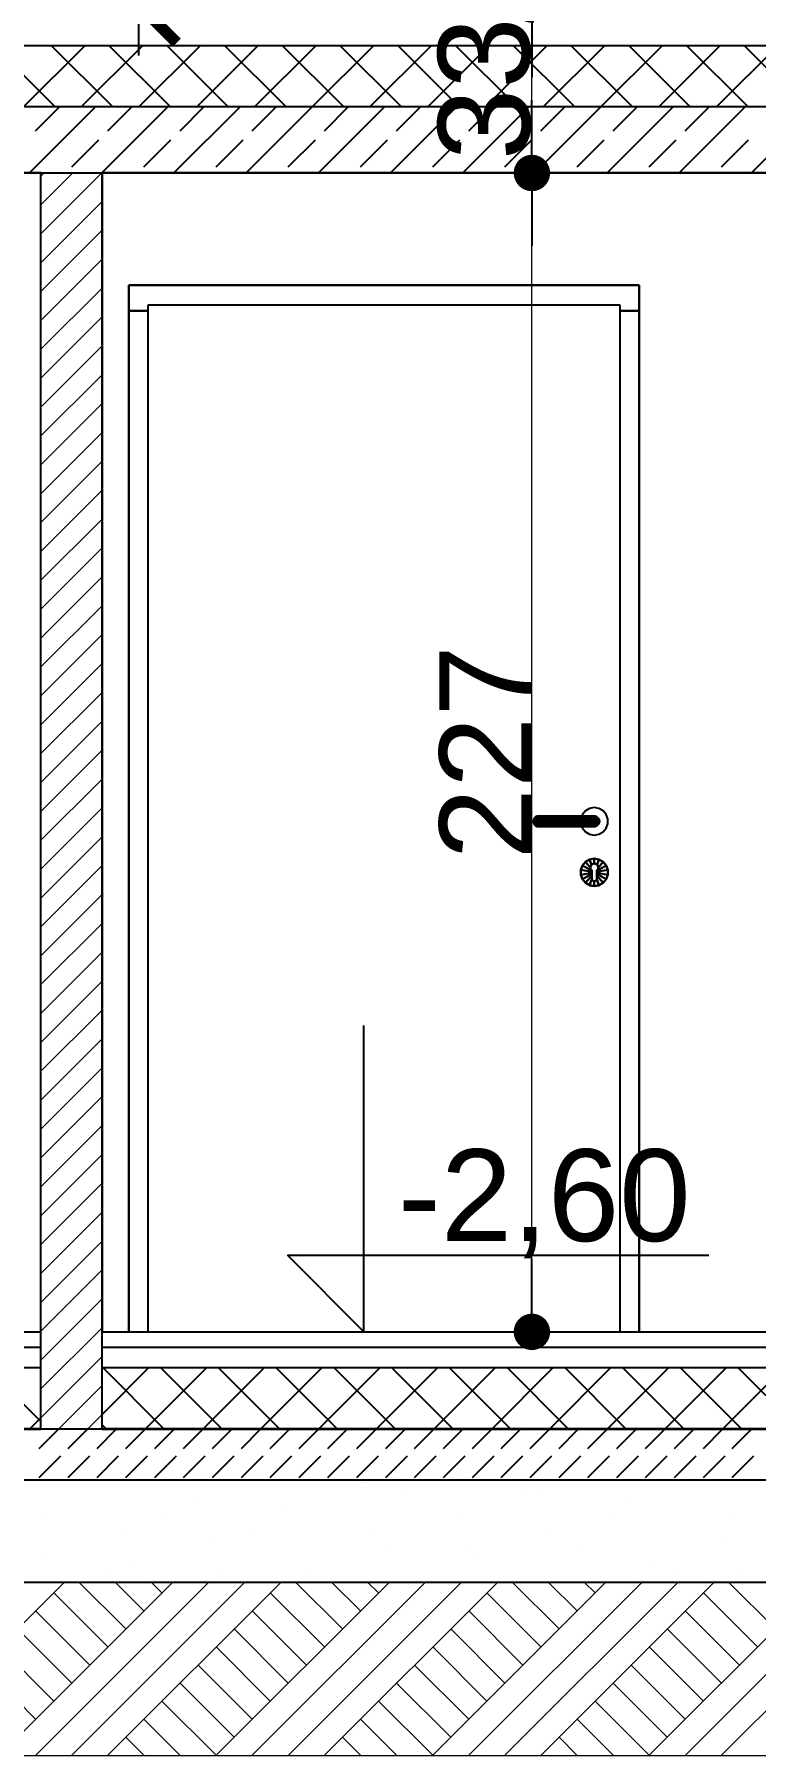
# Model space of a CAD drawing. Header units: millimetres. Extents: x 4647 to 73915, y -13612 to -8141.
# Drawn here: x 17512.3 to 17653.5, y -11416.6 to -11079.4 of the extents above; entities that cross this region are included whole.
import ezdxf

# ---------------------------------------------------------------- set-up
doc = ezdxf.new("R2010")
doc.units = ezdxf.units.MM
doc.layers.add('a_wymiary', color=250, linetype='Continuous', lineweight=9)
for name, color, linetype in [('Drzwi ArchiCAD', 7, 'Continuous'), ('Konstrukcja - Ściany zew', 7, 'Continuous'), ('Sytuacja - Teren', 7, 'Continuous'), ('WIDOK', 7, 'Continuous'), ('Wymiarowanie - Ogólne', 7, 'Continuous')]:
    doc.layers.add(name, color=color, linetype=linetype)
doc.styles.add('GENERATED_STYLE_3', font='arial.ttf')
doc.styles.add('GENERATED_STYLE_4', font='arial.ttf')
doc.styles.get("Standard").update_dxf_attribs({"font": 'arial.ttf'})
doc.dimstyles.new('1-100', dxfattribs={"dimtxt": 13, "dimasz": 15, "dimexe": 10, "dimexo": 20, "dimgap": 5, "dimtad": 1, "dimdec": 1, "dimrnd": 0.5, "dimtxsty": 'Standard', "dimblk": 'ARCHTICK', "dimcen": 0.09, "dimdle": 10, "dimadec": 0, "dimazin": 0, "dimtfac": 1, "dimtdec": 1, "dimtofl": 0, "dimtmove": 0, "dimatfit": 3, "dimfxl": 10, "dimfxlon": 1, "dimtolj": 1, "dimtzin": 0, "dimarcsym": 0})

# ---------------------------------------------------------------- blocks, each defined once
blk = doc.blocks.new('ARROWHEAD_11')
at = {"linetype": 'Continuous'}
blk.add_line((0, 0), (-1, 0), dxfattribs=at)
at = {"linetype": 'Continuous', "const_width": 0.25, "flags": 128}
blk.add_lwpolyline([(-0.125, 0, 1), (0.125, 0, 1)], format="xyb", close=True, dxfattribs=at)
blk = doc.blocks.new('_ArchTick')
at = {"color": 0, "linetype": 'ByBlock', "const_width": 0.15}
blk.add_lwpolyline([(-0.5, -0.5), (0.5, 0.5)], dxfattribs=at)
blk = doc.blocks.new('*D854')
at = {"layer": 'a_wymiary', "color": 0, "lineweight": -2, "transparency": 16777216}
for p, q in [((17532.66, -10833.57), (17532.66, -11083.57)), ((17538.55, -10843.57), (17522.66, -10843.57)), ((17552.66, -11073.57), (17522.66, -11073.57))]:
    blk.add_line(p, q, dxfattribs=at)
at = {"layer": 'DEFPOINTS', "color": 0, "transparency": 16777216}
for p in [(17558.55, -10843.57), (17532.66, -11073.57), (17609.91, -11073.57)]:
    blk.add_point(p, dxfattribs=at)
at = {"layer": 'a_wymiary', "color": 0, "lineweight": -2, "transparency": 16777216, "xscale": 15, "yscale": 15, "zscale": 15}
for p, rotation in [((17532.66, -10843.57), 90), ((17532.66, -11073.57), 270)]:
    blk.add_blockref('_ArchTick', p, dxfattribs=dict(at, rotation=rotation))
at = {"layer": 'a_wymiary', "color": 0, "transparency": 16777216, "insert": (17521.02, -10926.43), "char_height": 13, "attachment_point": 5, "rotation": 90}
blk.add_mtext('\\A1;230', dxfattribs=at)

msp = doc.modelspace()

# ---------------------------------------------------------------- linework, layer by layer
for p, q in [((17513.55, -11106.57), (17023.86, -11106.57)), ((17513.55, -11333.57), (17513.55, -11106.57)), ((17525.55, -11106.57), (17525.55, -11333.57)), ((17943.26, -11106.57), (17525.55, -11106.57)), ((17530.75, -11333.57), (17530.75, -11128.57)), ((17530.75, -11128.57), (17630.75, -11128.57)), ((17630.75, -11128.57), (17530.75, -11128.57)), ((17530.75, -11128.57), (17530.75, -11133.57)), ((17630.75, -11128.57), (17630.75, -11333.57)), ((17630.75, -11133.57), (17630.75, -11128.57)), ((17534.55, -11133.57), (17534.55, -11132.37)), ((17534.55, -11132.37), (17626.95, -11132.37)), ((17626.95, -11132.37), (17626.95, -11133.57)), ((17534.55, -11133.57), (17530.75, -11133.57)), ((17530.75, -11133.57), (17530.75, -11333.57)), ((17530.75, -11133.57), (17534.55, -11133.57)), ((17534.55, -11333.57), (17534.55, -11133.57)), ((17626.95, -11133.57), (17626.95, -11333.57)), ((17630.75, -11133.57), (17626.95, -11133.57)), ((17626.95, -11133.57), (17630.75, -11133.57)), ((17630.75, -11333.57), (17630.75, -11133.57)), ((17610.01, -11233.23), (17609.95, -11233.57)), ((17610.18, -11232.93), (17610.01, -11233.23)), ((17610.31, -11233.23), (17610.01, -11233.23)), ((17610.01, -11233.23), (17610.31, -11233.23)), ((17610.45, -11232.7), (17610.18, -11232.93)), ((17610.18, -11232.93), (17610.46, -11232.93)), ((17610.46, -11232.93), (17610.18, -11232.93)), ((17610.25, -11233.57), (17610.31, -11233.23)), ((17610.31, -11233.23), (17610.25, -11233.57)), ((17610.46, -11232.93), (17610.31, -11233.23)), ((17610.31, -11233.23), (17610.46, -11232.93)), ((17610.31, -11233.23), (17611.21, -11233.23)), ((17611.21, -11233.23), (17610.31, -11233.23)), ((17610.78, -11232.58), (17610.45, -11232.7)), ((17610.7, -11232.7), (17610.45, -11232.7)), ((17610.45, -11232.7), (17610.7, -11232.7)), ((17610.7, -11232.7), (17610.46, -11232.93)), ((17610.46, -11232.93), (17610.7, -11232.7)), ((17610.46, -11232.93), (17611.3, -11232.93)), ((17611.3, -11232.93), (17610.46, -11232.93)), ((17611, -11232.58), (17610.7, -11232.7)), ((17610.7, -11232.7), (17611, -11232.58)), ((17610.7, -11232.7), (17611.44, -11232.7)), ((17611.44, -11232.7), (17610.7, -11232.7)), ((17611, -11232.58), (17610.78, -11232.58)), ((17611.61, -11232.58), (17611, -11232.58)), ((17611.21, -11233.23), (17611.18, -11233.57)), ((17611.18, -11233.57), (17611.21, -11233.23)), ((17611.21, -11233.23), (17611.3, -11232.93)), ((17611.3, -11232.93), (17611.21, -11233.23)), ((17611.21, -11233.23), (17612.33, -11233.23)), ((17612.33, -11233.23), (17611.21, -11233.23)), ((17611.3, -11232.93), (17611.44, -11232.7)), ((17611.44, -11232.7), (17611.3, -11232.93)), ((17611.3, -11232.93), (17612.35, -11232.93)), ((17612.35, -11232.93), (17611.3, -11232.93)), ((17611.61, -11232.58), (17611.44, -11232.7)), ((17611.44, -11232.7), (17611.61, -11232.58)), ((17611.44, -11232.7), (17612.38, -11232.7)), ((17612.38, -11232.7), (17611.44, -11232.7)), ((17612.43, -11232.58), (17611.61, -11232.58)), ((17612.33, -11233.23), (17612.32, -11233.57)), ((17612.32, -11233.57), (17612.33, -11233.23)), ((17612.35, -11232.93), (17612.33, -11233.23)), ((17612.33, -11233.23), (17612.35, -11232.93)), ((17612.33, -11233.23), (17620.57, -11233.23)), ((17620.57, -11233.23), (17612.33, -11233.23)), ((17612.38, -11232.7), (17612.35, -11232.93)), ((17612.35, -11232.93), (17612.38, -11232.7)), ((17612.35, -11232.93), (17620.55, -11232.93)), ((17620.55, -11232.93), (17612.35, -11232.93)), ((17612.38, -11232.7), (17612.43, -11232.58)), ((17612.43, -11232.58), (17612.38, -11232.7)), ((17620.52, -11232.7), (17612.38, -11232.7)), ((17612.38, -11232.7), (17620.52, -11232.7)), ((17620.47, -11232.58), (17612.43, -11232.58)), ((17619.61, -11232.22), (17619.48, -11232.58)), ((17619.48, -11232.58), (17622.12, -11232.58)), ((17620.21, -11231.5), (17619.61, -11232.22)), ((17621.03, -11231.03), (17620.21, -11231.5)), ((17621.29, -11232.58), (17620.47, -11232.58)), ((17620.47, -11232.58), (17620.52, -11232.7)), ((17620.52, -11232.7), (17620.47, -11232.58)), ((17620.52, -11232.7), (17621.46, -11232.7)), ((17621.46, -11232.7), (17620.52, -11232.7)), ((17620.52, -11232.7), (17620.55, -11232.93)), ((17620.55, -11232.93), (17620.52, -11232.7)), ((17620.55, -11232.93), (17621.6, -11232.93)), ((17620.57, -11233.23), (17620.55, -11232.93)), ((17621.6, -11232.93), (17620.55, -11232.93)), ((17620.55, -11232.93), (17620.57, -11233.23)), ((17621.69, -11233.23), (17620.57, -11233.23)), ((17620.57, -11233.23), (17620.58, -11233.57)), ((17620.57, -11233.23), (17621.69, -11233.23)), ((17620.58, -11233.57), (17620.57, -11233.23)), ((17621.95, -11230.87), (17621.03, -11231.03)), ((17621.9, -11232.58), (17621.29, -11232.58)), ((17621.29, -11232.58), (17621.46, -11232.7)), ((17621.46, -11232.7), (17621.29, -11232.58)), ((17621.46, -11232.7), (17622.2, -11232.7)), ((17622.2, -11232.7), (17621.46, -11232.7)), ((17621.46, -11232.7), (17621.6, -11232.93)), ((17621.6, -11232.93), (17621.46, -11232.7)), ((17621.6, -11232.93), (17622.44, -11232.93)), ((17622.44, -11232.93), (17621.6, -11232.93)), ((17621.6, -11232.93), (17621.69, -11233.23)), ((17621.69, -11233.23), (17621.6, -11232.93)), ((17621.72, -11233.57), (17621.69, -11233.23)), ((17621.69, -11233.23), (17622.59, -11233.23)), ((17622.59, -11233.23), (17621.69, -11233.23)), ((17621.69, -11233.23), (17621.72, -11233.57)), ((17622.2, -11232.7), (17621.9, -11232.58)), ((17622.12, -11232.58), (17621.9, -11232.58)), ((17621.9, -11232.58), (17622.2, -11232.7)), ((17622.87, -11231.03), (17621.95, -11230.87)), ((17622.12, -11232.58), (17622.45, -11232.7)), ((17622.45, -11232.7), (17622.12, -11232.58)), ((17622.45, -11232.7), (17622.2, -11232.7)), ((17622.2, -11232.7), (17622.44, -11232.93)), ((17622.44, -11232.93), (17622.2, -11232.7)), ((17622.2, -11232.7), (17622.45, -11232.7)), ((17622.44, -11232.93), (17622.72, -11232.93)), ((17622.72, -11232.93), (17622.44, -11232.93)), ((17622.44, -11232.93), (17622.59, -11233.23)), ((17622.59, -11233.23), (17622.44, -11232.93)), ((17622.45, -11232.7), (17622.72, -11232.93)), ((17622.72, -11232.93), (17622.45, -11232.7)), ((17622.59, -11233.23), (17622.89, -11233.23)), ((17622.89, -11233.23), (17622.59, -11233.23)), ((17622.59, -11233.23), (17622.65, -11233.57)), ((17622.65, -11233.57), (17622.59, -11233.23)), ((17622.72, -11232.93), (17622.89, -11233.23)), ((17622.89, -11233.23), (17622.72, -11232.93)), ((17623.69, -11231.5), (17622.87, -11231.03)), ((17622.89, -11233.23), (17622.95, -11233.57)), ((17622.95, -11233.57), (17622.89, -11233.23)), ((17624.29, -11232.22), (17623.69, -11231.5)), ((17624.61, -11233.1), (17624.29, -11232.22)), ((17624.61, -11234.04), (17624.61, -11233.1)), ((17610.25, -11233.57), (17609.95, -11233.57)), ((17609.95, -11233.57), (17610.01, -11233.91)), ((17609.95, -11233.57), (17610.25, -11233.57)), ((17610.01, -11233.91), (17610.31, -11233.91)), ((17610.31, -11233.91), (17610.01, -11233.91)), ((17610.01, -11233.91), (17610.18, -11234.21)), ((17610.46, -11234.21), (17610.18, -11234.21)), ((17610.18, -11234.21), (17610.45, -11234.43)), ((17610.18, -11234.21), (17610.46, -11234.21)), ((17610.31, -11233.91), (17610.25, -11233.57)), ((17611.18, -11233.57), (17610.25, -11233.57)), ((17610.25, -11233.57), (17610.31, -11233.91)), ((17610.25, -11233.57), (17611.18, -11233.57)), ((17610.31, -11233.91), (17611.21, -11233.91)), ((17611.21, -11233.91), (17610.31, -11233.91)), ((17610.31, -11233.91), (17610.46, -11234.21)), ((17610.46, -11234.21), (17610.31, -11233.91)), ((17610.45, -11234.43), (17610.7, -11234.43)), ((17610.7, -11234.43), (17610.45, -11234.43)), ((17610.45, -11234.43), (17610.78, -11234.55)), ((17611.3, -11234.21), (17610.46, -11234.21)), ((17610.46, -11234.21), (17610.7, -11234.43)), ((17610.7, -11234.43), (17610.46, -11234.21)), ((17610.46, -11234.21), (17611.3, -11234.21)), ((17610.7, -11234.43), (17611.44, -11234.43)), ((17611.44, -11234.43), (17610.7, -11234.43)), ((17610.7, -11234.43), (17611, -11234.55)), ((17611, -11234.55), (17610.7, -11234.43)), ((17610.78, -11234.55), (17611, -11234.55)), ((17611, -11234.55), (17611.61, -11234.55)), ((17612.32, -11233.57), (17611.18, -11233.57)), ((17611.18, -11233.57), (17611.21, -11233.91)), ((17611.18, -11233.57), (17612.32, -11233.57)), ((17611.21, -11233.91), (17611.18, -11233.57)), ((17611.21, -11233.91), (17612.33, -11233.91)), ((17612.33, -11233.91), (17611.21, -11233.91)), ((17611.21, -11233.91), (17611.3, -11234.21)), ((17611.3, -11234.21), (17611.21, -11233.91)), ((17611.44, -11234.43), (17611.3, -11234.21)), ((17611.3, -11234.21), (17612.35, -11234.21)), ((17612.35, -11234.21), (17611.3, -11234.21)), ((17611.3, -11234.21), (17611.44, -11234.43)), ((17612.38, -11234.43), (17611.44, -11234.43)), ((17611.44, -11234.43), (17611.61, -11234.55)), ((17611.61, -11234.55), (17611.44, -11234.43)), ((17611.44, -11234.43), (17612.38, -11234.43)), ((17611.61, -11234.55), (17612.43, -11234.55)), ((17620.58, -11233.57), (17612.32, -11233.57)), ((17612.32, -11233.57), (17612.33, -11233.91)), ((17612.32, -11233.57), (17620.58, -11233.57)), ((17612.33, -11233.91), (17612.32, -11233.57)), ((17620.57, -11233.91), (17612.33, -11233.91)), ((17612.33, -11233.91), (17612.35, -11234.21)), ((17612.33, -11233.91), (17620.57, -11233.91)), ((17612.35, -11234.21), (17612.33, -11233.91)), ((17612.35, -11234.21), (17620.55, -11234.21)), ((17620.55, -11234.21), (17612.35, -11234.21)), ((17612.35, -11234.21), (17612.38, -11234.43)), ((17612.38, -11234.43), (17612.35, -11234.21)), ((17612.38, -11234.43), (17620.52, -11234.43)), ((17620.52, -11234.43), (17612.38, -11234.43)), ((17612.38, -11234.43), (17612.43, -11234.55)), ((17612.43, -11234.55), (17612.38, -11234.43)), ((17612.43, -11234.55), (17620.47, -11234.55)), ((17622.12, -11234.55), (17619.48, -11234.55)), ((17619.48, -11234.55), (17619.61, -11234.92)), ((17619.61, -11234.92), (17620.21, -11235.64)), ((17620.21, -11235.64), (17621.03, -11236.11)), ((17620.52, -11234.43), (17620.47, -11234.55)), ((17620.47, -11234.55), (17620.52, -11234.43)), ((17620.47, -11234.55), (17621.29, -11234.55)), ((17620.55, -11234.21), (17620.52, -11234.43)), ((17620.52, -11234.43), (17620.55, -11234.21)), ((17620.52, -11234.43), (17621.46, -11234.43)), ((17621.46, -11234.43), (17620.52, -11234.43)), ((17620.57, -11233.91), (17620.55, -11234.21)), ((17620.55, -11234.21), (17620.57, -11233.91)), ((17620.55, -11234.21), (17621.6, -11234.21)), ((17621.6, -11234.21), (17620.55, -11234.21)), ((17620.58, -11233.57), (17620.57, -11233.91)), ((17620.57, -11233.91), (17620.58, -11233.57)), ((17620.57, -11233.91), (17621.69, -11233.91)), ((17621.69, -11233.91), (17620.57, -11233.91)), ((17621.72, -11233.57), (17620.58, -11233.57)), ((17620.58, -11233.57), (17621.72, -11233.57)), ((17621.03, -11236.11), (17621.95, -11236.27)), ((17621.46, -11234.43), (17621.29, -11234.55)), ((17621.29, -11234.55), (17621.46, -11234.43)), ((17621.29, -11234.55), (17621.9, -11234.55)), ((17621.6, -11234.21), (17621.46, -11234.43)), ((17621.46, -11234.43), (17621.6, -11234.21)), ((17621.46, -11234.43), (17622.2, -11234.43)), ((17622.2, -11234.43), (17621.46, -11234.43)), ((17621.69, -11233.91), (17621.6, -11234.21)), ((17621.6, -11234.21), (17621.69, -11233.91)), ((17621.6, -11234.21), (17622.44, -11234.21)), ((17622.44, -11234.21), (17621.6, -11234.21)), ((17621.72, -11233.57), (17621.69, -11233.91)), ((17621.69, -11233.91), (17621.72, -11233.57)), ((17621.69, -11233.91), (17622.59, -11233.91)), ((17622.59, -11233.91), (17621.69, -11233.91)), ((17622.65, -11233.57), (17621.72, -11233.57)), ((17621.72, -11233.57), (17622.65, -11233.57)), ((17622.2, -11234.43), (17621.9, -11234.55)), ((17621.9, -11234.55), (17622.2, -11234.43)), ((17621.9, -11234.55), (17622.12, -11234.55)), ((17621.95, -11236.27), (17622.87, -11236.11)), ((17622.45, -11234.43), (17622.12, -11234.55)), ((17622.12, -11234.55), (17622.45, -11234.43)), ((17622.44, -11234.21), (17622.2, -11234.43)), ((17622.2, -11234.43), (17622.44, -11234.21)), ((17622.2, -11234.43), (17622.45, -11234.43)), ((17622.45, -11234.43), (17622.2, -11234.43)), ((17622.59, -11233.91), (17622.44, -11234.21)), ((17622.44, -11234.21), (17622.59, -11233.91)), ((17622.44, -11234.21), (17622.72, -11234.21)), ((17622.72, -11234.21), (17622.44, -11234.21)), ((17622.72, -11234.21), (17622.45, -11234.43)), ((17622.45, -11234.43), (17622.72, -11234.21)), ((17622.59, -11233.91), (17622.65, -11233.57)), ((17622.65, -11233.57), (17622.59, -11233.91)), ((17622.89, -11233.91), (17622.59, -11233.91)), ((17622.59, -11233.91), (17622.89, -11233.91)), ((17622.95, -11233.57), (17622.65, -11233.57)), ((17622.65, -11233.57), (17622.95, -11233.57)), ((17622.89, -11233.91), (17622.72, -11234.21)), ((17622.72, -11234.21), (17622.89, -11233.91)), ((17622.87, -11236.11), (17623.69, -11235.64)), ((17622.95, -11233.57), (17622.89, -11233.91)), ((17622.89, -11233.91), (17622.95, -11233.57)), ((17623.69, -11235.64), (17624.29, -11234.92)), ((17624.29, -11234.92), (17624.61, -11234.04)), ((17619.61, -11242.22), (17619.29, -11243.1)), ((17619.29, -11243.1), (17619.3, -11243.1)), ((17619.3, -11243.1), (17619.29, -11243.1)), ((17619.29, -11243.1), (17619.29, -11244.04)), ((17619.62, -11242.22), (17619.3, -11243.1)), ((17619.3, -11243.1), (17619.62, -11242.22)), ((17619.3, -11243.1), (17621.45, -11243.48)), ((17621.45, -11243.48), (17619.3, -11243.1)), ((17619.3, -11243.1), (17619.3, -11244.04)), ((17619.3, -11244.04), (17619.3, -11243.1)), ((17619.3, -11244.04), (17621.45, -11243.66)), ((17621.45, -11243.66), (17619.3, -11244.04)), ((17620.21, -11241.5), (17619.61, -11242.22)), ((17619.61, -11242.22), (17619.62, -11242.22)), ((17619.62, -11242.22), (17619.61, -11242.22)), ((17620.22, -11241.51), (17619.62, -11242.22)), ((17619.62, -11242.22), (17620.22, -11241.51)), ((17619.62, -11242.22), (17621.45, -11243.28)), ((17621.45, -11243.28), (17619.62, -11242.22)), ((17621.03, -11241.03), (17620.21, -11241.5)), ((17620.21, -11241.5), (17620.22, -11241.51)), ((17620.22, -11241.51), (17620.21, -11241.5)), ((17621.03, -11241.04), (17620.22, -11241.51)), ((17620.22, -11241.51), (17621.03, -11241.04)), ((17620.22, -11241.51), (17621.21, -11242.69)), ((17621.21, -11242.69), (17620.22, -11241.51)), ((17621.95, -11240.87), (17621.03, -11241.03)), ((17621.95, -11240.88), (17621.03, -11241.04)), ((17621.03, -11241.04), (17621.95, -11240.88)), ((17621.03, -11241.04), (17621.03, -11241.03)), ((17621.03, -11241.03), (17621.03, -11241.04)), ((17621.41, -11242.08), (17621.03, -11241.04)), ((17621.03, -11241.04), (17621.41, -11242.08)), ((17621.21, -11242.68), (17621.22, -11242.43)), ((17621.22, -11242.43), (17621.21, -11242.68)), ((17621.21, -11242.69), (17621.21, -11242.68)), ((17621.21, -11242.68), (17621.29, -11242.93)), ((17621.29, -11242.93), (17621.21, -11242.69)), ((17621.22, -11242.43), (17621.31, -11242.19)), ((17621.31, -11242.19), (17621.22, -11242.43)), ((17621.45, -11243.13), (17621.29, -11242.93)), ((17621.29, -11242.93), (17621.45, -11243.13)), ((17621.48, -11242), (17621.31, -11242.19)), ((17621.31, -11242.19), (17621.41, -11242.08)), ((17621.41, -11242.08), (17621.48, -11242)), ((17621.45, -11243.28), (17621.45, -11243.13)), ((17621.45, -11243.13), (17621.45, -11244.82)), ((17621.45, -11243.48), (17621.45, -11243.28)), ((17621.45, -11243.66), (17621.45, -11243.48)), ((17621.45, -11243.86), (17621.45, -11243.66)), ((17621.48, -11242), (17621.7, -11241.87)), ((17621.7, -11241.87), (17621.48, -11242)), ((17621.7, -11241.87), (17621.95, -11241.83)), ((17621.95, -11241.83), (17621.7, -11241.87)), ((17621.95, -11240.88), (17621.95, -11240.87)), ((17621.95, -11240.87), (17621.95, -11240.88)), ((17622.87, -11241.03), (17621.95, -11240.87)), ((17621.95, -11241.83), (17621.95, -11240.88)), ((17622.87, -11241.04), (17621.95, -11240.88)), ((17621.95, -11240.88), (17621.95, -11241.83)), ((17621.95, -11240.88), (17622.87, -11241.04)), ((17621.95, -11241.83), (17622.2, -11241.87)), ((17622.2, -11241.87), (17621.95, -11241.83)), ((17622.2, -11241.87), (17622.42, -11242)), ((17622.42, -11242), (17622.2, -11241.87)), ((17622.42, -11242), (17622.49, -11242.08)), ((17622.49, -11242.08), (17622.42, -11242)), ((17622.45, -11243.28), (17624.28, -11242.22)), ((17624.28, -11242.22), (17622.45, -11243.28)), ((17622.61, -11242.93), (17622.45, -11243.13)), ((17622.45, -11243.13), (17622.61, -11242.93)), ((17624.6, -11243.1), (17622.45, -11243.48)), ((17622.45, -11243.48), (17624.6, -11243.1)), ((17622.45, -11243.13), (17622.45, -11243.28)), ((17622.45, -11244.82), (17622.45, -11243.13)), ((17622.45, -11243.28), (17622.45, -11243.48)), ((17622.45, -11243.48), (17622.45, -11243.66)), ((17624.6, -11244.04), (17622.45, -11243.66)), ((17622.45, -11243.66), (17622.45, -11243.86)), ((17622.45, -11243.66), (17624.6, -11244.04)), ((17622.49, -11242.08), (17622.87, -11241.04)), ((17622.87, -11241.04), (17622.49, -11242.08)), ((17622.49, -11242.08), (17622.59, -11242.19)), ((17622.59, -11242.19), (17622.49, -11242.08)), ((17622.59, -11242.19), (17622.68, -11242.43)), ((17622.68, -11242.43), (17622.59, -11242.19)), ((17622.69, -11242.69), (17622.61, -11242.93)), ((17622.61, -11242.93), (17622.69, -11242.69)), ((17622.68, -11242.43), (17622.69, -11242.68)), ((17622.69, -11242.68), (17622.68, -11242.43)), ((17622.69, -11242.69), (17623.68, -11241.51)), ((17623.68, -11241.51), (17622.69, -11242.69)), ((17622.69, -11242.68), (17622.69, -11242.69)), ((17622.69, -11242.69), (17622.69, -11242.68)), ((17622.87, -11241.04), (17622.87, -11241.03)), ((17622.87, -11241.03), (17622.87, -11241.04)), ((17623.69, -11241.5), (17622.87, -11241.03)), ((17623.68, -11241.51), (17622.87, -11241.04)), ((17622.87, -11241.04), (17623.68, -11241.51)), ((17623.68, -11241.51), (17623.69, -11241.5)), ((17623.69, -11241.5), (17623.68, -11241.51)), ((17624.28, -11242.22), (17623.68, -11241.51)), ((17623.68, -11241.51), (17624.28, -11242.22)), ((17624.29, -11242.22), (17623.69, -11241.5)), ((17624.6, -11243.1), (17624.28, -11242.22)), ((17624.28, -11242.22), (17624.29, -11242.22)), ((17624.29, -11242.22), (17624.28, -11242.22)), ((17624.28, -11242.22), (17624.6, -11243.1)), ((17624.61, -11243.1), (17624.29, -11242.22)), ((17624.6, -11244.04), (17624.6, -11243.1)), ((17624.61, -11243.1), (17624.6, -11243.1)), ((17624.6, -11243.1), (17624.6, -11244.04)), ((17624.6, -11243.1), (17624.61, -11243.1)), ((17624.61, -11244.04), (17624.61, -11243.1)), ((17619.29, -11244.04), (17619.3, -11244.04)), ((17619.3, -11244.04), (17619.29, -11244.04)), ((17619.29, -11244.04), (17619.61, -11244.92)), ((17619.3, -11244.04), (17619.62, -11244.91)), ((17619.62, -11244.91), (17619.3, -11244.04)), ((17619.61, -11244.92), (17619.62, -11244.91)), ((17619.62, -11244.91), (17619.61, -11244.92)), ((17619.61, -11244.92), (17620.21, -11245.64)), ((17619.62, -11244.91), (17621.45, -11243.86)), ((17621.45, -11243.86), (17619.62, -11244.91)), ((17619.62, -11244.91), (17620.22, -11245.63)), ((17620.22, -11245.63), (17619.62, -11244.91)), ((17620.21, -11245.64), (17620.22, -11245.63)), ((17620.22, -11245.63), (17620.21, -11245.64)), ((17620.21, -11245.64), (17621.03, -11246.11)), ((17620.22, -11245.63), (17621.45, -11244.16)), ((17621.45, -11244.16), (17620.22, -11245.63)), ((17620.22, -11245.63), (17621.03, -11246.1)), ((17621.03, -11246.1), (17620.22, -11245.63)), ((17621.03, -11246.1), (17621.46, -11244.9)), ((17621.46, -11244.9), (17621.03, -11246.1)), ((17621.03, -11246.11), (17621.03, -11246.1)), ((17621.03, -11246.1), (17621.95, -11246.26)), ((17621.95, -11246.26), (17621.03, -11246.1)), ((17621.03, -11246.1), (17621.03, -11246.11)), ((17621.03, -11246.11), (17621.95, -11246.27)), ((17621.45, -11244.16), (17621.45, -11243.86)), ((17621.45, -11244.82), (17621.45, -11244.16)), ((17621.46, -11244.9), (17621.45, -11244.82)), ((17621.45, -11244.82), (17621.48, -11244.99)), ((17621.48, -11244.99), (17621.46, -11244.9)), ((17621.57, -11245.14), (17621.48, -11244.99)), ((17621.48, -11244.99), (17621.57, -11245.14)), ((17621.7, -11245.25), (17621.57, -11245.14)), ((17621.57, -11245.14), (17621.7, -11245.25)), ((17621.86, -11245.31), (17621.7, -11245.25)), ((17621.7, -11245.25), (17621.86, -11245.31)), ((17621.95, -11245.31), (17621.86, -11245.31)), ((17621.86, -11245.31), (17622.04, -11245.31)), ((17621.95, -11246.26), (17621.95, -11245.31)), ((17622.04, -11245.31), (17621.95, -11245.31)), ((17621.95, -11245.31), (17621.95, -11246.26)), ((17621.95, -11246.26), (17622.87, -11246.1)), ((17622.87, -11246.1), (17621.95, -11246.26)), ((17621.95, -11246.27), (17622.87, -11246.11)), ((17621.95, -11246.27), (17621.95, -11246.26)), ((17621.95, -11246.26), (17621.95, -11246.27)), ((17622.2, -11245.25), (17622.04, -11245.31)), ((17622.04, -11245.31), (17622.2, -11245.25)), ((17622.33, -11245.14), (17622.2, -11245.25)), ((17622.2, -11245.25), (17622.33, -11245.14)), ((17622.42, -11244.99), (17622.33, -11245.14)), ((17622.33, -11245.14), (17622.42, -11244.99)), ((17622.42, -11244.99), (17622.45, -11244.82)), ((17622.44, -11244.9), (17622.42, -11244.99)), ((17622.45, -11244.82), (17622.44, -11244.9)), ((17622.87, -11246.1), (17622.44, -11244.9)), ((17622.44, -11244.9), (17622.87, -11246.1)), ((17624.28, -11244.91), (17622.45, -11243.86)), ((17622.45, -11243.86), (17622.45, -11244.16)), ((17622.45, -11243.86), (17624.28, -11244.91)), ((17622.45, -11244.16), (17622.45, -11244.82)), ((17623.68, -11245.63), (17622.45, -11244.16)), ((17622.45, -11244.16), (17623.68, -11245.63)), ((17622.87, -11246.1), (17623.68, -11245.63)), ((17623.68, -11245.63), (17622.87, -11246.1)), ((17622.87, -11246.11), (17623.69, -11245.64)), ((17622.87, -11246.11), (17622.87, -11246.1)), ((17622.87, -11246.1), (17622.87, -11246.11)), ((17623.68, -11245.63), (17624.28, -11244.91)), ((17624.28, -11244.91), (17623.68, -11245.63)), ((17623.69, -11245.64), (17623.68, -11245.63)), ((17623.68, -11245.63), (17623.69, -11245.64)), ((17623.69, -11245.64), (17624.29, -11244.92)), ((17624.28, -11244.91), (17624.6, -11244.04)), ((17624.6, -11244.04), (17624.28, -11244.91)), ((17624.29, -11244.92), (17624.28, -11244.91)), ((17624.28, -11244.91), (17624.29, -11244.92)), ((17624.29, -11244.92), (17624.61, -11244.04)), ((17624.61, -11244.04), (17624.6, -11244.04)), ((17624.6, -11244.04), (17624.61, -11244.04)), ((17508.55, -11333.57), (17513.55, -11333.57)), ((17525.55, -11333.57), (17530.75, -11333.57)), ((17530.75, -11333.57), (17534.55, -11333.57)), ((17626.95, -11333.57), (17630.75, -11333.57)), ((17630.75, -11333.57), (17943.56, -11333.57))]:
    msp.add_line(p, q)
at = {"layer": 'Drzwi ArchiCAD', "color": 9, "lineweight": 13}
for p, q in [((17626.95, -11132.37), (17534.55, -11132.37)), ((17534.55, -11132.37), (17534.55, -11333.57)), ((17626.95, -11333.57), (17626.95, -11132.37)), ((17534.55, -11133.57), (17534.55, -11333.57)), ((17626.95, -11333.57), (17626.95, -11133.57)), ((17610.01, -11233.23), (17609.95, -11233.57)), ((17610.18, -11232.93), (17610.01, -11233.23)), ((17610.45, -11232.7), (17610.18, -11232.93)), ((17610.31, -11233.23), (17610.25, -11233.57)), ((17610.46, -11232.93), (17610.31, -11233.23)), ((17610.78, -11232.58), (17610.45, -11232.7)), ((17610.7, -11232.7), (17610.46, -11232.93)), ((17611, -11232.58), (17610.78, -11232.58)), ((17611.61, -11232.58), (17611, -11232.58)), ((17611.21, -11233.23), (17611.18, -11233.57)), ((17611.3, -11232.93), (17611.21, -11233.23)), ((17611.44, -11232.7), (17611.3, -11232.93)), ((17612.43, -11232.58), (17611.61, -11232.58)), ((17620.47, -11232.58), (17612.43, -11232.58)), ((17619.48, -11232.58), (17619.61, -11232.22)), ((17619.61, -11232.22), (17620.21, -11231.5)), ((17620.21, -11231.5), (17621.03, -11231.03)), ((17621.29, -11232.58), (17620.47, -11232.58)), ((17621.03, -11231.03), (17621.95, -11230.87)), ((17621.9, -11232.58), (17621.29, -11232.58)), ((17621.46, -11232.7), (17621.6, -11232.93)), ((17621.6, -11232.93), (17621.69, -11233.23)), ((17621.69, -11233.23), (17621.72, -11233.57)), ((17622.12, -11232.58), (17621.9, -11232.58)), ((17621.95, -11230.87), (17622.87, -11231.03)), ((17622.12, -11232.58), (17622.45, -11232.7)), ((17622.2, -11232.7), (17622.44, -11232.93)), ((17622.44, -11232.93), (17622.59, -11233.23)), ((17622.45, -11232.7), (17622.72, -11232.93)), ((17622.59, -11233.23), (17622.65, -11233.57)), ((17622.72, -11232.93), (17622.89, -11233.23)), ((17622.87, -11231.03), (17623.69, -11231.5)), ((17622.89, -11233.23), (17622.95, -11233.57)), ((17623.69, -11231.5), (17624.29, -11232.22)), ((17624.29, -11232.22), (17624.61, -11233.1)), ((17624.61, -11233.1), (17624.61, -11234.04)), ((17609.95, -11233.57), (17610.01, -11233.91)), ((17610.01, -11233.91), (17610.18, -11234.21)), ((17610.18, -11234.21), (17610.45, -11234.43)), ((17610.25, -11233.57), (17610.31, -11233.91)), ((17610.31, -11233.91), (17610.46, -11234.21)), ((17610.45, -11234.43), (17610.78, -11234.55)), ((17610.46, -11234.21), (17610.7, -11234.43)), ((17611, -11234.55), (17610.78, -11234.55)), ((17611.61, -11234.55), (17611, -11234.55)), ((17611.18, -11233.57), (17611.21, -11233.91)), ((17611.21, -11233.91), (17611.3, -11234.21)), ((17611.3, -11234.21), (17611.44, -11234.43)), ((17612.43, -11234.55), (17611.61, -11234.55)), ((17620.47, -11234.55), (17612.43, -11234.55)), ((17619.61, -11234.92), (17619.48, -11234.55)), ((17620.21, -11235.64), (17619.61, -11234.92)), ((17621.03, -11236.11), (17620.21, -11235.64)), ((17621.29, -11234.55), (17620.47, -11234.55)), ((17621.95, -11236.27), (17621.03, -11236.11)), ((17621.9, -11234.55), (17621.29, -11234.55)), ((17621.6, -11234.21), (17621.46, -11234.43)), ((17621.69, -11233.91), (17621.6, -11234.21)), ((17621.72, -11233.57), (17621.69, -11233.91)), ((17622.12, -11234.55), (17621.9, -11234.55)), ((17622.87, -11236.11), (17621.95, -11236.27)), ((17622.45, -11234.43), (17622.12, -11234.55)), ((17622.44, -11234.21), (17622.2, -11234.43)), ((17622.59, -11233.91), (17622.44, -11234.21)), ((17622.72, -11234.21), (17622.45, -11234.43)), ((17622.65, -11233.57), (17622.59, -11233.91)), ((17622.89, -11233.91), (17622.72, -11234.21)), ((17623.69, -11235.64), (17622.87, -11236.11)), ((17622.95, -11233.57), (17622.89, -11233.91)), ((17624.29, -11234.92), (17623.69, -11235.64)), ((17624.61, -11234.04), (17624.29, -11234.92)), ((17619.29, -11243.1), (17619.61, -11242.22)), ((17619.29, -11244.04), (17619.29, -11243.1)), ((17619.61, -11242.22), (17620.21, -11241.5)), ((17620.21, -11241.5), (17621.03, -11241.03)), ((17621.03, -11241.03), (17621.95, -11240.87)), ((17621.22, -11242.43), (17621.21, -11242.68)), ((17621.21, -11242.68), (17621.21, -11242.69)), ((17621.29, -11242.93), (17621.21, -11242.69)), ((17621.31, -11242.19), (17621.22, -11242.43)), ((17621.41, -11242.08), (17621.31, -11242.19)), ((17621.48, -11242), (17621.41, -11242.08)), ((17621.45, -11243.28), (17621.45, -11243.13)), ((17621.45, -11243.28), (17621.45, -11243.48)), ((17621.45, -11243.48), (17621.45, -11243.66)), ((17621.45, -11243.66), (17621.45, -11243.86)), ((17621.7, -11241.87), (17621.48, -11242)), ((17621.95, -11241.83), (17621.7, -11241.87)), ((17621.95, -11240.87), (17622.87, -11241.03)), ((17622.2, -11241.87), (17621.95, -11241.83)), ((17622.42, -11242), (17622.2, -11241.87)), ((17622.49, -11242.08), (17622.42, -11242)), ((17622.45, -11243.13), (17622.61, -11242.93)), ((17622.45, -11243.13), (17622.45, -11243.28)), ((17622.45, -11243.28), (17622.45, -11243.48)), ((17622.45, -11243.48), (17622.45, -11243.66)), ((17622.45, -11243.66), (17622.45, -11243.86)), ((17622.59, -11242.19), (17622.49, -11242.08)), ((17622.68, -11242.43), (17622.59, -11242.19)), ((17622.61, -11242.93), (17622.69, -11242.69)), ((17622.69, -11242.68), (17622.68, -11242.43)), ((17622.69, -11242.68), (17622.69, -11242.69)), ((17622.87, -11241.03), (17623.69, -11241.5)), ((17623.69, -11241.5), (17624.29, -11242.22)), ((17624.29, -11242.22), (17624.61, -11243.1)), ((17624.61, -11243.1), (17624.61, -11244.04)), ((17619.61, -11244.92), (17619.29, -11244.04)), ((17620.21, -11245.64), (17619.61, -11244.92)), ((17621.03, -11246.11), (17620.21, -11245.64)), ((17621.95, -11246.27), (17621.03, -11246.11)), ((17621.45, -11243.86), (17621.45, -11244.16)), ((17621.45, -11244.16), (17621.45, -11244.82)), ((17621.46, -11244.9), (17621.45, -11244.82)), ((17621.46, -11244.9), (17621.48, -11244.99)), ((17621.57, -11245.14), (17621.48, -11244.99)), ((17621.7, -11245.25), (17621.57, -11245.14)), ((17621.86, -11245.31), (17621.7, -11245.25)), ((17621.95, -11245.31), (17621.86, -11245.31)), ((17621.95, -11245.31), (17622.04, -11245.31)), ((17622.87, -11246.11), (17621.95, -11246.27)), ((17622.2, -11245.25), (17622.04, -11245.31)), ((17622.33, -11245.14), (17622.2, -11245.25)), ((17622.42, -11244.99), (17622.33, -11245.14)), ((17622.44, -11244.9), (17622.42, -11244.99)), ((17622.44, -11244.9), (17622.45, -11244.82)), ((17622.45, -11243.86), (17622.45, -11244.16)), ((17622.45, -11244.16), (17622.45, -11244.82)), ((17623.69, -11245.64), (17622.87, -11246.11)), ((17624.29, -11244.92), (17623.69, -11245.64)), ((17624.61, -11244.04), (17624.29, -11244.92))]:
    msp.add_line(p, q, dxfattribs=at)
at = {"layer": 'Konstrukcja - Ściany zew', "color": 251, "linetype": 'Continuous', "lineweight": 15}
for p, q in [((17513.55, -11107.17), (17514.15, -11106.57)), ((17513.55, -11112.83), (17519.81, -11106.57)), ((17513.55, -11118.48), (17525.47, -11106.57)), ((17513.55, -11124.14), (17525.55, -11112.14)), ((17513.55, -11129.8), (17525.55, -11117.8)), ((17513.55, -11135.45), (17525.55, -11123.45)), ((17513.55, -11141.11), (17525.55, -11129.11)), ((17513.55, -11146.77), (17525.55, -11134.77)), ((17513.55, -11152.42), (17525.55, -11140.42)), ((17513.55, -11158.08), (17525.55, -11146.08)), ((17513.55, -11163.74), (17525.55, -11151.74)), ((17513.55, -11169.39), (17525.55, -11157.39)), ((17513.55, -11175.05), (17525.55, -11163.05)), ((17513.55, -11180.71), (17525.55, -11168.71)), ((17513.55, -11186.36), (17525.55, -11174.36)), ((17513.55, -11192.02), (17525.55, -11180.02)), ((17513.55, -11197.68), (17525.55, -11185.68)), ((17513.55, -11203.33), (17525.55, -11191.33)), ((17513.55, -11208.99), (17525.55, -11196.99)), ((17513.55, -11214.65), (17525.55, -11202.65)), ((17513.55, -11220.31), (17525.55, -11208.31)), ((17513.55, -11225.96), (17525.55, -11213.96)), ((17513.55, -11231.62), (17525.55, -11219.62)), ((17513.55, -11237.28), (17525.55, -11225.28)), ((17513.55, -11242.93), (17525.55, -11230.93)), ((17513.55, -11248.59), (17525.55, -11236.59)), ((17513.55, -11254.25), (17525.55, -11242.25)), ((17513.55, -11259.9), (17525.55, -11247.9)), ((17513.55, -11265.56), (17525.55, -11253.56)), ((17513.55, -11271.22), (17525.55, -11259.22)), ((17513.55, -11276.87), (17525.55, -11264.87)), ((17513.55, -11282.53), (17525.55, -11270.53)), ((17513.55, -11288.19), (17525.55, -11276.19)), ((17513.55, -11293.84), (17525.55, -11281.84)), ((17513.55, -11299.5), (17525.55, -11287.5)), ((17513.55, -11305.16), (17525.55, -11293.16)), ((17513.55, -11310.82), (17525.55, -11298.82)), ((17513.55, -11316.47), (17525.55, -11304.47)), ((17513.55, -11322.13), (17525.55, -11310.13)), ((17513.55, -11327.79), (17525.55, -11315.79)), ((17513.55, -11333.44), (17525.55, -11321.44)), ((17513.55, -11339.1), (17525.55, -11327.1)), ((17513.55, -11344.76), (17525.55, -11332.76)), ((17513.55, -11350.41), (17525.55, -11338.41)), ((17517.05, -11352.57), (17525.55, -11344.07)), ((17522.71, -11352.57), (17525.55, -11349.73))]:
    msp.add_line(p, q, dxfattribs=at)
at = {"layer": 'Konstrukcja - Ściany zew'}
for p, q in [((17513.55, -11106.57), (17525.55, -11106.57)), ((17513.55, -11352.57), (17513.55, -11106.57)), ((17525.55, -11352.57), (17525.55, -11106.57)), ((17513.55, -11352.57), (17525.55, -11352.57))]:
    msp.add_line(p, q, dxfattribs=at)
at = {"layer": 'Sytuacja - Teren', "color": 53, "lineweight": 13}
for p, q in [((17038.56, -11382.57), (17928.56, -11382.57)), ((16979.57, -11416.57), (17987.56, -11416.57))]:
    msp.add_line(p, q, dxfattribs=at)
at = {"layer": 'Sytuacja - Teren', "color": 41, "linetype": 'Continuous', "lineweight": 13}
for p, q in [((17484.17, -11416.57), (17518.17, -11382.57)), ((17505.38, -11416.57), (17539.38, -11382.57)), ((17512.45, -11416.57), (17546.45, -11382.57)), ((17526.65, -11395.3), (17516.04, -11384.7)), ((17519.52, -11416.57), (17553.52, -11382.57)), ((17530.18, -11391.77), (17520.98, -11382.57)), ((17526.59, -11416.57), (17560.59, -11382.57)), ((17533.72, -11388.23), (17528.06, -11382.57)), ((17537.25, -11384.7), (17535.13, -11382.57)), ((17547.81, -11416.57), (17581.81, -11382.57)), ((17554.88, -11416.57), (17588.88, -11382.57)), ((17569.07, -11395.3), (17558.47, -11384.7)), ((17561.95, -11416.57), (17595.95, -11382.57)), ((17572.61, -11391.77), (17563.41, -11382.57)), ((17569.02, -11416.57), (17603.02, -11382.57)), ((17576.14, -11388.23), (17570.48, -11382.57)), ((17579.68, -11384.7), (17577.55, -11382.57)), ((17590.23, -11416.57), (17624.23, -11382.57)), ((17597.3, -11416.57), (17631.3, -11382.57)), ((17611.5, -11395.3), (17600.89, -11384.7)), ((17604.38, -11416.57), (17638.38, -11382.57)), ((17615.04, -11391.77), (17605.84, -11382.57)), ((17611.45, -11416.57), (17645.45, -11382.57)), ((17618.57, -11388.23), (17612.91, -11382.57)), ((17622.11, -11384.7), (17619.98, -11382.57)), ((17632.66, -11416.57), (17666.66, -11382.57)), ((17639.73, -11416.57), (17673.73, -11382.57)), ((17653.93, -11395.3), (17643.32, -11384.7)), ((17646.8, -11416.57), (17680.8, -11382.57)), ((17657.46, -11391.77), (17648.26, -11382.57)), ((17523.11, -11398.84), (17512.5, -11388.23)), ((17565.54, -11398.84), (17554.93, -11388.23)), ((17607.96, -11398.84), (17597.36, -11388.23)), ((17650.39, -11398.84), (17639.78, -11388.23)), ((17519.58, -11402.37), (17508.97, -11391.77)), ((17562, -11402.37), (17551.4, -11391.77)), ((17604.43, -11402.37), (17593.82, -11391.77)), ((17646.85, -11402.37), (17636.25, -11391.77)), ((17516.04, -11405.91), (17505.43, -11395.3)), ((17558.47, -11405.91), (17547.86, -11395.3)), ((17600.89, -11405.91), (17590.29, -11395.3)), ((17643.32, -11405.91), (17632.71, -11395.3)), ((17512.5, -11409.44), (17501.9, -11398.84)), ((17554.93, -11409.44), (17544.32, -11398.84)), ((17597.36, -11409.44), (17586.75, -11398.84)), ((17639.78, -11409.44), (17629.18, -11398.84)), ((17551.4, -11412.98), (17540.79, -11402.37)), ((17593.82, -11412.98), (17583.22, -11402.37)), ((17636.25, -11412.98), (17625.64, -11402.37)), ((17547.86, -11416.52), (17537.25, -11405.91)), ((17590.29, -11416.52), (17579.68, -11405.91)), ((17632.71, -11416.52), (17622.11, -11405.91)), ((17540.84, -11416.57), (17533.72, -11409.44)), ((17583.27, -11416.57), (17576.14, -11409.44)), ((17625.69, -11416.57), (17618.57, -11409.44)), ((17533.77, -11416.57), (17530.18, -11412.98)), ((17576.2, -11416.57), (17572.61, -11412.98)), ((17618.62, -11416.57), (17615.04, -11412.98)), ((17526.7, -11416.57), (17526.65, -11416.52)), ((17569.13, -11416.57), (17569.07, -11416.52)), ((17611.55, -11416.57), (17611.5, -11416.52))]:
    msp.add_line(p, q, dxfattribs=at)
at = {"layer": 'WIDOK'}
for p, q in [((17023.56, -11081.57), (17943.56, -11081.57)), ((17023.56, -11081.57), (17943.56, -11081.57)), ((17023.86, -11093.57), (17943.26, -11093.57)), ((17023.86, -11093.57), (17943.26, -11093.57)), ((17023.86, -11106.57), (17943.26, -11106.57)), ((17023.56, -11333.57), (17513.55, -11333.57)), ((17513.55, -11336.57), (17513.55, -11333.57)), ((17525.55, -11336.57), (17525.55, -11333.57)), ((17525.55, -11333.57), (17943.56, -11333.57)), ((17023.56, -11336.57), (17513.55, -11336.57)), ((17023.56, -11336.57), (17513.55, -11336.57)), ((17513.55, -11340.57), (17513.55, -11336.57)), ((17525.55, -11340.57), (17525.55, -11336.57)), ((17525.55, -11336.57), (17943.56, -11336.57)), ((17525.55, -11336.57), (17943.56, -11336.57)), ((17023.56, -11340.57), (17513.55, -11340.57)), ((17023.56, -11340.57), (17513.55, -11340.57)), ((17513.55, -11352.57), (17513.55, -11340.57)), ((17525.55, -11340.57), (17943.56, -11340.57)), ((17525.55, -11352.57), (17525.55, -11340.57)), ((17525.55, -11340.57), (17943.56, -11340.57)), ((17041.06, -11352.57), (17926.06, -11352.57)), ((17041.06, -11362.57), (17926.06, -11362.57)), ((17041.06, -11362.57), (17926.06, -11362.57)), ((17041.06, -11382.57), (17926.06, -11382.57))]:
    msp.add_line(p, q, dxfattribs=at)
at = {"layer": 'WIDOK', "linetype": 'Continuous'}
for p, q in [((17516.24, -11093.57), (17504.24, -11081.57)), ((17510.18, -11093.57), (17522.18, -11081.57)), ((17527.55, -11093.57), (17515.55, -11081.57)), ((17521.5, -11093.57), (17533.5, -11081.57)), ((17538.87, -11093.57), (17526.87, -11081.57)), ((17532.81, -11093.57), (17544.81, -11081.57)), ((17550.18, -11093.57), (17538.18, -11081.57)), ((17544.12, -11093.57), (17556.12, -11081.57)), ((17561.5, -11093.57), (17549.5, -11081.57)), ((17555.44, -11093.57), (17567.44, -11081.57)), ((17572.81, -11093.57), (17560.81, -11081.57)), ((17566.75, -11093.57), (17578.75, -11081.57)), ((17584.12, -11093.57), (17572.12, -11081.57)), ((17578.06, -11093.57), (17590.06, -11081.57)), ((17595.44, -11093.57), (17583.44, -11081.57)), ((17589.38, -11093.57), (17601.38, -11081.57)), ((17606.75, -11093.57), (17594.75, -11081.57)), ((17600.69, -11093.57), (17612.69, -11081.57)), ((17618.06, -11093.57), (17606.06, -11081.57)), ((17612.01, -11093.57), (17624.01, -11081.57)), ((17629.38, -11093.57), (17617.38, -11081.57)), ((17623.32, -11093.57), (17635.32, -11081.57)), ((17640.69, -11093.57), (17628.69, -11081.57)), ((17634.63, -11093.57), (17646.63, -11081.57)), ((17652.01, -11093.57), (17640.01, -11081.57)), ((17645.95, -11093.57), (17657.95, -11081.57)), ((17663.32, -11093.57), (17651.32, -11081.57)), ((17511.32, -11106.57), (17524.32, -11093.57)), ((17512.5, -11098.32), (17517.25, -11093.57)), ((17525.47, -11106.57), (17538.47, -11093.57)), ((17526.65, -11098.32), (17531.4, -11093.57)), ((17539.61, -11106.57), (17552.61, -11093.57)), ((17540.79, -11098.32), (17545.54, -11093.57)), ((17553.75, -11106.57), (17566.75, -11093.57)), ((17554.93, -11098.32), (17559.68, -11093.57)), ((17567.89, -11106.57), (17580.89, -11093.57)), ((17569.07, -11098.32), (17573.82, -11093.57)), ((17582.04, -11106.57), (17595.04, -11093.57)), ((17583.22, -11098.32), (17587.96, -11093.57)), ((17596.18, -11106.57), (17609.18, -11093.57)), ((17597.36, -11098.32), (17602.11, -11093.57)), ((17610.32, -11106.57), (17623.32, -11093.57)), ((17611.5, -11098.32), (17616.25, -11093.57)), ((17624.46, -11106.57), (17637.46, -11093.57)), ((17625.64, -11098.32), (17630.39, -11093.57)), ((17638.6, -11106.57), (17651.6, -11093.57)), ((17639.78, -11098.32), (17644.53, -11093.57)), ((17652.75, -11106.57), (17665.75, -11093.57)), ((17519.58, -11105.39), (17524.88, -11100.09)), ((17533.72, -11105.39), (17539.02, -11100.09)), ((17547.86, -11105.39), (17553.16, -11100.09)), ((17562, -11105.39), (17567.31, -11100.09)), ((17576.14, -11105.39), (17581.45, -11100.09)), ((17590.29, -11105.39), (17595.59, -11100.09)), ((17604.43, -11105.39), (17609.73, -11100.09)), ((17618.57, -11105.39), (17623.87, -11100.09)), ((17632.71, -11105.39), (17638.02, -11100.09)), ((17646.85, -11105.39), (17652.16, -11100.09)), ((17513.55, -11351.1), (17503.03, -11340.57)), ((17525.55, -11349.73), (17534.71, -11340.57)), ((17537.65, -11352.57), (17525.65, -11340.57)), ((17534.02, -11352.57), (17546.02, -11340.57)), ((17548.97, -11352.57), (17536.97, -11340.57)), ((17545.34, -11352.57), (17557.34, -11340.57)), ((17560.28, -11352.57), (17548.28, -11340.57)), ((17556.65, -11352.57), (17568.65, -11340.57)), ((17571.59, -11352.57), (17559.59, -11340.57)), ((17567.97, -11352.57), (17579.97, -11340.57)), ((17582.91, -11352.57), (17570.91, -11340.57)), ((17579.28, -11352.57), (17591.28, -11340.57)), ((17594.22, -11352.57), (17582.22, -11340.57)), ((17590.59, -11352.57), (17602.59, -11340.57)), ((17605.54, -11352.57), (17593.54, -11340.57)), ((17601.91, -11352.57), (17613.91, -11340.57)), ((17616.85, -11352.57), (17604.85, -11340.57)), ((17613.22, -11352.57), (17625.22, -11340.57)), ((17628.16, -11352.57), (17616.16, -11340.57)), ((17624.53, -11352.57), (17636.53, -11340.57)), ((17639.48, -11352.57), (17627.48, -11340.57)), ((17635.85, -11352.57), (17647.85, -11340.57)), ((17650.79, -11352.57), (17638.79, -11340.57)), ((17647.16, -11352.57), (17659.16, -11340.57)), ((17662.1, -11352.57), (17650.1, -11340.57)), ((17511.4, -11352.57), (17513.55, -11350.41)), ((17513.21, -11356.41), (17517.05, -11352.57)), ((17518.87, -11356.41), (17522.71, -11352.57)), ((17524.53, -11356.41), (17528.37, -11352.57)), ((17526.34, -11352.57), (17525.55, -11351.78)), ((17530.18, -11356.41), (17534.02, -11352.57)), ((17535.84, -11356.41), (17539.68, -11352.57)), ((17541.5, -11356.41), (17545.34, -11352.57)), ((17547.15, -11356.41), (17551, -11352.57)), ((17552.81, -11356.41), (17556.65, -11352.57)), ((17558.47, -11356.41), (17562.31, -11352.57)), ((17564.12, -11356.41), (17567.97, -11352.57)), ((17569.78, -11356.41), (17573.62, -11352.57)), ((17575.44, -11356.41), (17579.28, -11352.57)), ((17581.09, -11356.41), (17584.94, -11352.57)), ((17586.75, -11356.41), (17590.59, -11352.57)), ((17592.41, -11356.41), (17596.25, -11352.57)), ((17598.06, -11356.41), (17601.91, -11352.57)), ((17603.72, -11356.41), (17607.56, -11352.57)), ((17609.38, -11356.41), (17613.22, -11352.57)), ((17615.04, -11356.41), (17618.88, -11352.57)), ((17620.69, -11356.41), (17624.53, -11352.57)), ((17626.35, -11356.41), (17630.19, -11352.57)), ((17632.01, -11356.41), (17635.85, -11352.57)), ((17637.66, -11356.41), (17641.51, -11352.57)), ((17643.32, -11356.41), (17647.16, -11352.57)), ((17648.98, -11356.41), (17652.82, -11352.57)), ((17513.21, -11362.07), (17517.45, -11357.83)), ((17518.87, -11362.07), (17523.11, -11357.83)), ((17524.53, -11362.07), (17528.77, -11357.83)), ((17530.18, -11362.07), (17534.42, -11357.83)), ((17535.84, -11362.07), (17540.08, -11357.83)), ((17541.5, -11362.07), (17545.74, -11357.83)), ((17547.15, -11362.07), (17551.4, -11357.83)), ((17552.81, -11362.07), (17557.05, -11357.83)), ((17558.47, -11362.07), (17562.71, -11357.83)), ((17564.12, -11362.07), (17568.37, -11357.83)), ((17569.78, -11362.07), (17574.02, -11357.83)), ((17575.44, -11362.07), (17579.68, -11357.83)), ((17581.09, -11362.07), (17585.34, -11357.83)), ((17586.75, -11362.07), (17590.99, -11357.83)), ((17592.41, -11362.07), (17596.65, -11357.83)), ((17598.06, -11362.07), (17602.31, -11357.83)), ((17603.72, -11362.07), (17607.96, -11357.83)), ((17609.38, -11362.07), (17613.62, -11357.83)), ((17615.04, -11362.07), (17619.28, -11357.83)), ((17620.69, -11362.07), (17624.93, -11357.83)), ((17626.35, -11362.07), (17630.59, -11357.83)), ((17632.01, -11362.07), (17636.25, -11357.83)), ((17637.66, -11362.07), (17641.91, -11357.83)), ((17643.32, -11362.07), (17647.56, -11357.83)), ((17648.98, -11362.07), (17653.22, -11357.83)), ((17576.46, -11363.16), (17576.46, -11363.16)), ((17610.61, -11364.88), (17610.61, -11364.88)), ((17544.23, -11366.69), (17544.23, -11366.69)), ((17585.34, -11365.25), (17585.34, -11365.25)), ((17607.61, -11365.25), (17607.61, -11365.25)), ((17628.05, -11366.73), (17628.05, -11366.73)), ((17514.8, -11368.96), (17514.8, -11368.96)), ((17537.08, -11368.96), (17537.08, -11368.96)), ((17561.66, -11368.54), (17561.66, -11368.54)), ((17595.81, -11370.27), (17595.81, -11370.27)), ((17626.17, -11368.96), (17626.17, -11368.96)), ((17648.45, -11368.96), (17648.45, -11368.96)), ((17529.43, -11372.08), (17529.43, -11372.08)), ((17546.86, -11373.93), (17546.86, -11373.93)), ((17555.64, -11372.68), (17555.64, -11372.68)), ((17577.91, -11372.68), (17577.91, -11372.68)), ((17613.25, -11372.12), (17613.25, -11372.12)), ((17647.4, -11373.84), (17647.4, -11373.84)), ((17514.63, -11377.47), (17514.63, -11377.47)), ((17581.01, -11375.65), (17581.01, -11375.65)), ((17596.47, -11376.39), (17596.47, -11376.39)), ((17598.45, -11377.5), (17598.45, -11377.5)), ((17618.75, -11376.39), (17618.75, -11376.39)), ((17525.94, -11380.1), (17525.94, -11380.1)), ((17532.06, -11379.32), (17532.06, -11379.32)), ((17548.21, -11380.1), (17548.21, -11380.1)), ((17566.21, -11381.04), (17566.21, -11381.04)), ((17632.6, -11379.23), (17632.6, -11379.23)), ((17637.31, -11380.1), (17637.31, -11380.1)), ((17650.03, -11381.08), (17650.03, -11381.08))]:
    msp.add_line(p, q, dxfattribs=at)
at = {"layer": 'WIDOK', "color": 251, "lineweight": 35}
for p, q in [((17023.56, -11352.57), (17513.55, -11352.57)), ((17525.55, -11352.57), (17943.56, -11352.57))]:
    msp.add_line(p, q, dxfattribs=at)
at = {"layer": 'Wymiarowanie - Ogólne', "color": 151, "lineweight": 20}
for p, q in [((17609.73, -11092.32), (17609.73, -11087.82)), ((17612.29, -11106.57), (17609.55, -11106.57)), ((17612.29, -11106.57), (17609.55, -11106.57)), ((17609.73, -11319.32), (17609.73, -11120.82)), ((17576.83, -11333.57), (17565.58, -11333.57)), ((17576.83, -11333.57), (17588.08, -11333.57)), ((17597.49, -11333.57), (17609.91, -11333.57))]:
    msp.add_line(p, q, dxfattribs=at)
at = {"layer": 'Wymiarowanie - Ogólne', "color": 161, "lineweight": 25}
for p, q in [((17576.83, -11333.57), (17576.83, -11273.57)), ((17576.83, -11333.57), (17561.83, -11318.57)), ((17561.83, -11318.57), (17576.83, -11318.57)), ((17576.83, -11318.57), (17644.42, -11318.57))]:
    msp.add_line(p, q, dxfattribs=at)

# ---------------------------------------------------------------- block references
at = {"layer": 'Wymiarowanie - Ogólne', "color": 151, "lineweight": 20, "xscale": 14.25, "yscale": 14.25, "zscale": 14.25}
for p, rotation in [((17609.73, -11073.57), 90), ((17609.73, -11106.57), 270), ((17609.73, -11106.57), 90), ((17609.73, -11333.57), 270)]:
    msp.add_blockref('ARROWHEAD_11', p, dxfattribs=dict(at, rotation=rotation))

# ---------------------------------------------------------------- texts
at = {"layer": 'Wymiarowanie - Ogólne', "color": 5, "style": 'GENERATED_STYLE_4'}
msp.add_text('-2,60', height=18, dxfattribs=at).set_placement((17583.51, -11315.8))
at = {"layer": 'Wymiarowanie - Ogólne', "color": 8, "lineweight": 20, "char_height": 18, "attachment_point": 5, "rotation": 90, "style": 'GENERATED_STYLE_3'}
for s, insert in [('\\A1;33', (17600.45, -11090.07)), ('\\A1;227', (17600.6, -11220.07))]:
    msp.add_mtext(s, dxfattribs=dict(at, insert=insert))

# ---------------------------------------------------------------- dimensions: what is measured, and where the dimension line sits
at = {"layer": 'a_wymiary'}
dim = msp.add_linear_dim(base=(17532.66, -11073.57), p1=(17558.55, -10843.57), p2=(17609.91, -11073.57), angle=90, dimstyle='1-100', override={"dimfxl": 20}, dxfattribs=at)
dim.commit()
dim.dimension.update_dxf_attribs({"geometry": '*D854', "text_midpoint": (17532.66, -10926.43), "dimtype": 160})

doc.saveas('drawing.dxf')
